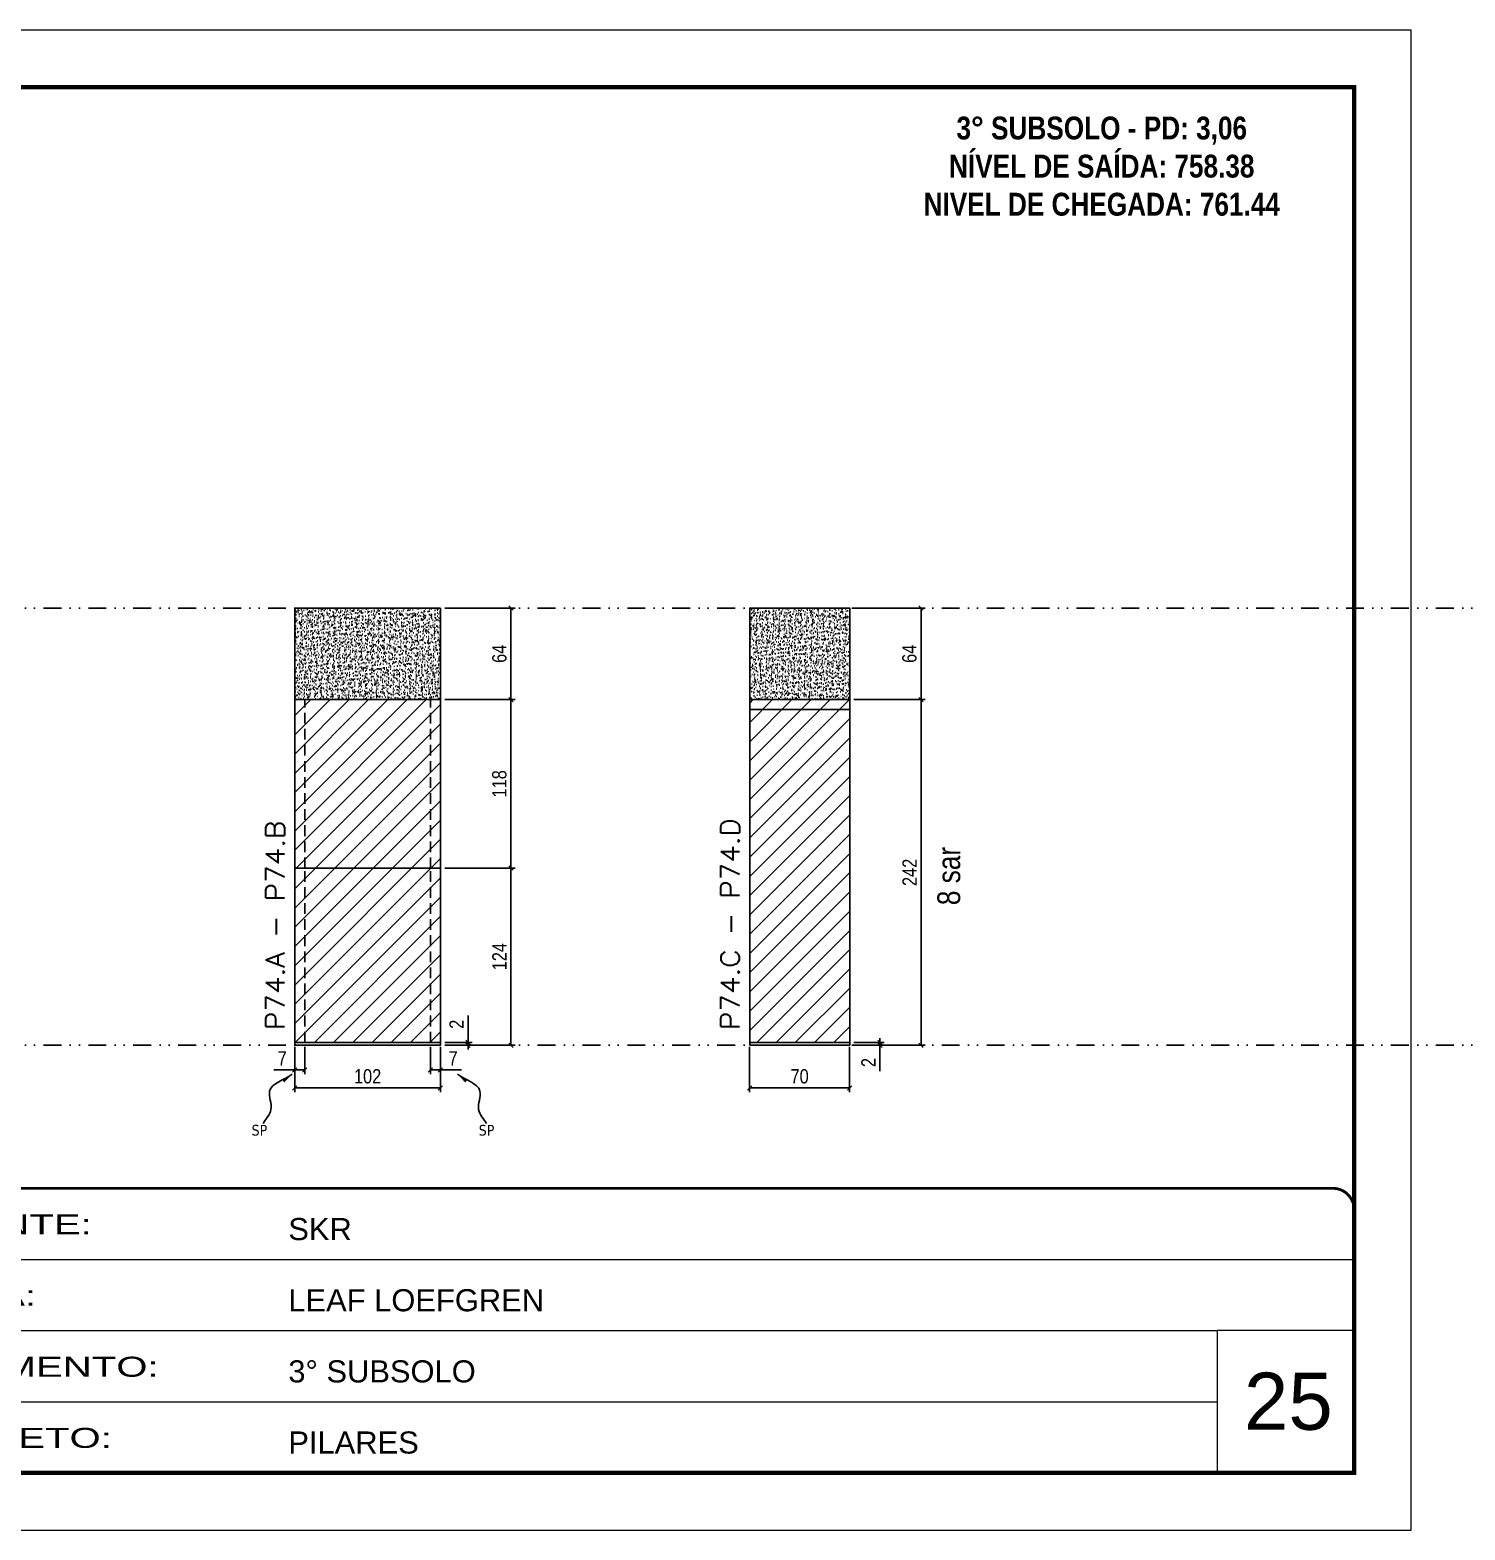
# Model space of a CAD drawing. Header units: millimetres. Extents: x 13777 to 27878, y -21631 to 6985.
# Drawn here: x 14931 to 15936, y -957 to 93 of the extents above; entities that cross this region are included whole.
import ezdxf

# ---------------------------------------------------------------- set-up
doc = ezdxf.new("R2010")
doc.units = ezdxf.units.MM
for name, pattern in [('CONTINUO', [0]), ('DASHED', [0.75, 0.5, -0.25]), ('DIVIDE2', [0.625, 0.25, -0.125, 0, -0.125, 0, -0.125]), ('HIDDEN', [0.375, 0.25, -0.125])]:
    doc.linetypes.add(name, pattern=pattern)
for name, color, linetype, lineweight in [('CARIMBO', 255, 'Continuous', 9), ('Folhas', 255, 'Continuous', 9), ('Hachura', 251, 'Continuous', 9), ('SARRAFO DE PRESSAO', 251, 'DASHED', 9), ('Texto Seção', 7, 'Continuous', 15)]:
    doc.layers.add(name, color=color, linetype=linetype, lineweight=lineweight)
for name, color, linetype in [('COTA', 241, 'Continuous'), ('NOMENCLATURA', 7, 'Continuous'), ('Nível', 160, 'Continuous'), ('Painéis', 200, 'Continuous'), ('SARR_2.2x7', 40, 'Continuous'), ('Sarrafo de Pressão', 42, 'HIDDEN'), ('texto', 7, 'Continuous')]:
    doc.layers.add(name, color=color, linetype=linetype)
doc.styles.add('ARIAL', font='arial.ttf')
doc.styles.add('ARIAL_NARROW', font='ARIALN.TTF', dxfattribs={"height": 0.2})
doc.styles.add('COTA TECNICA', font='techl___.ttf', dxfattribs={"height": 10})
doc.styles.add('COTA TECNICA-50', font='techl___.ttf', dxfattribs={"height": 10})
doc.styles.add('REGUA-120', font='ROMANS.shx', dxfattribs={"height": 15})
doc.styles.add('ROMANC', font='techb___.ttf', dxfattribs={"height": 2.5})
doc.styles.get("Standard").update_dxf_attribs({"font": 'arial.ttf'})
doc.styles.add('Tecnologia', font='')
doc.styles.get('Tecnologia').set_extended_font_data('Forgotten Futurist')
doc.dimstyles.new('COTA PAINEL-50', dxfattribs={"dimtxt": 10, "dimasz": 3, "dimexe": 3, "dimexo": 3, "dimgap": 3, "dimtad": 1, "dimdec": 1, "dimzin": 12, "dimdsep": 46, "dimtxsty": 'COTA TECNICA-50', "dimblk1": 'OBLIQUE', "dimblk2": 'OBLIQUE', "dimsah": 1, "dimcen": 0.9, "dimclrd": 4, "dimclre": 4, "dimclrt": 240, "dimadec": 1, "dimazin": 3, "dimtfac": 1, "dimtdec": 1, "dimtmove": 0, "dimatfit": 3, "dimfxl": 1, "dimtolj": 1, "dimtzin": 12, "dimarcsym": 0})
doc.dimstyles.new('PAINEL', dxfattribs={"dimtxt": 10, "dimasz": 3, "dimexe": 3, "dimexo": 3, "dimgap": 3, "dimtad": 1, "dimdec": 1, "dimzin": 12, "dimdsep": 46, "dimtxsty": 'COTA TECNICA', "dimblk1": 'OBLIQUE', "dimblk2": 'OBLIQUE', "dimsah": 1, "dimcen": 0.9, "dimclrd": 4, "dimclre": 4, "dimclrt": 240, "dimadec": 1, "dimazin": 3, "dimtfac": 1, "dimtdec": 1, "dimtmove": 0, "dimatfit": 3, "dimfxl": 1, "dimtolj": 1, "dimtzin": 12, "dimarcsym": 0})
doc.dimstyles.get("Standard").update_dxf_attribs({"dimtxt": 0.18, "dimasz": 0.18, "dimexe": 0.18, "dimexo": 0.0625, "dimgap": 0.09, "dimtad": 0, "dimtih": 1, "dimtoh": 1, "dimdec": 4, "dimzin": 0, "dimdsep": 46, "dimtxsty": 'Standard', "dimcen": 0.09, "dimadec": 0, "dimazin": 0, "dimtfac": 1, "dimtdec": 4, "dimtofl": 0, "dimtmove": 0, "dimatfit": 3, "dimfxl": 1, "dimtolj": 1, "dimtzin": 0, "dimarcsym": 0})

# ---------------------------------------------------------------- blocks, each defined once
blk = doc.blocks.new('9999999999')
at = {"color": 30, "linetype": 'CONTINUO'}
for p, q in [((98564.6, 34230.2), (98564.6, 34429.4)), ((98564.6, 34379.6), (99584, 34379.6)), ((98564.6, 34329.8), (99488, 34329.8)), ((99584, 34329.8), (99488, 34329.8)), ((99488, 34329.8), (99488, 34230.2)), ((98564.6, 34280), (99488, 34280))]:
    blk.add_line(p, q, dxfattribs=at)
at = {"color": 30, "linetype": 'CONTINUO', "const_width": 2}
blk.add_lwpolyline([(99584, 34230.2), (99584, 34414.4, 0.414214), (99569, 34429.4), (98229, 34429.4, 0.414214), (98214, 34414.4), (98214, 34245.2, 0.414214), (98229, 34230.2), (99584, 34230.2)], format="xyb", dxfattribs=at)
at = {"layer": 'Folhas'}
blk.add_lwpolyline([(98139, 34190.2), (99624, 34190.2), (99624, 35240.2), (98139, 35240.2)], close=True, dxfattribs=at)
at = {"layer": 'Folhas', "color": 30, "const_width": 3}
blk.add_lwpolyline([(98214, 34230.2), (99584, 34230.2), (99584, 35200.2), (98214, 35200.2)], close=True, dxfattribs=at)
at = {"color": 7, "linetype": 'Continuous', "ltscale": 5, "style": 'ARIAL'}
for s, height, p in [('SKR', 15.48, (98837.7, 34393.1)), ('LEAF LOEFGREN', 15.483, (98837.7, 34343.3)), ('3° SUBSOLO', 15.48, (98837.7, 34293.5)), ('NOVA SISTEMAS CONSTRUTIVOS', 11.059, (98263.2, 34267.2)), ('PILARES', 15.48, (98837.7, 34243.7))]:
    blk.add_text(s, height=height, dxfattribs=at).set_placement(p)
at = {"layer": 'Folhas', "color": 7, "style": 'Tecnologia', "width": 1.5}
for s, p in [('CLIENTE:', (98573.7, 34397.2)), ('OBRA:', (98573.7, 34347.3)), ('PAVIMENTO:', (98573.7, 34297.5)), ('PROJETO:', (98573.7, 34247.7))]:
    blk.add_text(s, height=14, dxfattribs=at).set_placement(p)
blk = doc.blocks.new('_Oblique')
at = {"color": 0, "linetype": 'ByBlock', "lineweight": -2}
blk.add_line((-0.5, -0.5), (0.5, 0.5), dxfattribs=at)
blk = doc.blocks.new('*D1602')
at = {"layer": 'COTA', "color": 4, "lineweight": -2, "transparency": 16777216}
for p, q in [((15116.7, -618.4), (15116.7, -650.3)), ((15218.7, -618.4), (15218.7, -650.3)), ((15218.7, -647.3), (15116.7, -647.3))]:
    blk.add_line(p, q, dxfattribs=at)
at = {"layer": 'Defpoints', "color": 0, "transparency": 16777216}
for p in [(15116.7, -615.4), (15218.7, -615.4), (15116.7, -647.3)]:
    blk.add_point(p, dxfattribs=at)
at = {"layer": 'COTA', "color": 4, "lineweight": -2, "transparency": 16777216, "xscale": 3, "yscale": 3, "zscale": 3, "rotation": 180}
blk.add_blockref('_Oblique', (15116.7, -647.3), dxfattribs=at)
at = {"layer": 'COTA', "color": 4, "lineweight": -2, "transparency": 16777216, "xscale": 3, "yscale": 3, "zscale": 3}
blk.add_blockref('_Oblique', (15218.7, -647.3), dxfattribs=at)
at = {"layer": 'COTA', "color": 240, "transparency": 16777216, "insert": (15167.7, -639.2), "char_height": 10, "attachment_point": 5, "style": 'COTA TECNICA'}
blk.add_mtext('\\A1;102', dxfattribs=at)
blk = doc.blocks.new('*D1603')
at = {"layer": 'COTA', "color": 4, "lineweight": -2, "transparency": 16777216}
for p, q in [((15211.7, -618.4), (15211.7, -637.7)), ((15218.7, -620.4), (15218.7, -637.7)), ((15211.7, -634.7), (15218.7, -634.7)), ((15218.7, -634.7), (15233.5, -634.7))]:
    blk.add_line(p, q, dxfattribs=at)
at = {"layer": 'Defpoints', "color": 0, "transparency": 16777216}
for p in [(15211.7, -615.4), (15218.7, -617.4), (15218.7, -634.7)]:
    blk.add_point(p, dxfattribs=at)
at = {"layer": 'COTA', "color": 4, "lineweight": -2, "transparency": 16777216, "xscale": 3, "yscale": 3, "zscale": 3, "rotation": 180}
blk.add_blockref('_Oblique', (15211.7, -634.7), dxfattribs=at)
at = {"layer": 'COTA', "color": 4, "lineweight": -2, "transparency": 16777216, "xscale": 3, "yscale": 3, "zscale": 3}
blk.add_blockref('_Oblique', (15218.7, -634.7), dxfattribs=at)
at = {"layer": 'COTA', "color": 240, "transparency": 16777216, "insert": (15227.6, -626.6), "char_height": 10, "attachment_point": 5, "style": 'COTA TECNICA-50'}
blk.add_mtext('\\A1;7', dxfattribs=at)
blk = doc.blocks.new('*D1604')
at = {"layer": 'COTA', "color": 4, "lineweight": -2, "transparency": 16777216}
for p, q in [((15123.7, -618.4), (15123.7, -637.7)), ((15116.7, -620.4), (15116.7, -637.7)), ((15116.7, -634.7), (15102, -634.7)), ((15123.7, -634.7), (15116.7, -634.7))]:
    blk.add_line(p, q, dxfattribs=at)
at = {"layer": 'Defpoints', "color": 0, "transparency": 16777216}
for p in [(15116.7, -617.4), (15123.7, -615.4), (15116.7, -634.7)]:
    blk.add_point(p, dxfattribs=at)
at = {"layer": 'COTA', "color": 4, "lineweight": -2, "transparency": 16777216, "xscale": 3, "yscale": 3, "zscale": 3, "rotation": 180}
blk.add_blockref('_Oblique', (15116.7, -634.7), dxfattribs=at)
at = {"layer": 'COTA', "color": 4, "lineweight": -2, "transparency": 16777216, "xscale": 3, "yscale": 3, "zscale": 3}
blk.add_blockref('_Oblique', (15123.7, -634.7), dxfattribs=at)
at = {"layer": 'COTA', "color": 240, "transparency": 16777216, "insert": (15107.9, -626.6), "char_height": 10, "attachment_point": 5, "style": 'COTA TECNICA-50'}
blk.add_mtext('\\A1;7', dxfattribs=at)
blk = doc.blocks.new('*D1605')
at = {"layer": 'COTA', "color": 4, "lineweight": -2, "transparency": 16777216}
for p, q in [((15238, -615.4), (15238, -596.6)), ((15221.7, -615.4), (15241, -615.4)), ((15221.7, -617.4), (15241, -617.4)), ((15238, -617.4), (15238, -615.4)), ((15238, -617.4), (15238, -620.4))]:
    blk.add_line(p, q, dxfattribs=at)
at = {"layer": 'Defpoints', "color": 0, "transparency": 16777216}
for p in [(15218.7, -615.4), (15218.7, -617.4), (15238, -617.4)]:
    blk.add_point(p, dxfattribs=at)
at = {"layer": 'COTA', "color": 4, "lineweight": -2, "transparency": 16777216, "xscale": 3, "yscale": 3, "zscale": 3}
for p, rotation in [((15238, -615.4), 270), ((15238, -617.4), 90)]:
    blk.add_blockref('_Oblique', p, dxfattribs=dict(at, rotation=rotation))
at = {"layer": 'COTA', "color": 240, "transparency": 16777216, "insert": (15230, -602.7), "char_height": 10, "attachment_point": 5, "rotation": 90, "style": 'COTA TECNICA-50'}
blk.add_mtext('\\A1;2', dxfattribs=at)
blk = doc.blocks.new('*D1610')
at = {"layer": 'COTA', "color": 4, "lineweight": -2, "transparency": 16777216}
for p, q in [((15221.7, -311.4), (15271.1, -311.4)), ((15268.1, -375.4), (15268.1, -311.4)), ((15221.7, -375.4), (15271.1, -375.4))]:
    blk.add_line(p, q, dxfattribs=at)
at = {"layer": 'Defpoints', "color": 0, "transparency": 16777216}
for p in [(15218.7, -311.4), (15268.1, -311.4), (15218.7, -375.4)]:
    blk.add_point(p, dxfattribs=at)
at = {"layer": 'COTA', "color": 4, "lineweight": -2, "transparency": 16777216, "xscale": 3, "yscale": 3, "zscale": 3}
for p, rotation in [((15268.1, -311.4), 90), ((15268.1, -375.4), 270)]:
    blk.add_blockref('_Oblique', p, dxfattribs=dict(at, rotation=rotation))
at = {"layer": 'COTA', "color": 240, "transparency": 16777216, "insert": (15260, -343.4), "char_height": 10, "attachment_point": 5, "rotation": 90, "style": 'COTA TECNICA-50'}
blk.add_mtext('\\A1;64', dxfattribs=at)
blk = doc.blocks.new('*D1606')
at = {"layer": 'COTA', "color": 4, "lineweight": -2, "transparency": 16777216}
for p, q in [((15221.7, -375.4), (15271.1, -375.4)), ((15268.1, -493.4), (15268.1, -375.4)), ((15221.7, -493.4), (15271.1, -493.4))]:
    blk.add_line(p, q, dxfattribs=at)
at = {"layer": 'Defpoints', "color": 0, "transparency": 16777216}
for p in [(15218.7, -375.4), (15268.1, -375.4), (15218.7, -493.4)]:
    blk.add_point(p, dxfattribs=at)
at = {"layer": 'COTA', "color": 4, "lineweight": -2, "transparency": 16777216, "xscale": 3, "yscale": 3, "zscale": 3}
for p, rotation in [((15268.1, -375.4), 90), ((15268.1, -493.4), 270)]:
    blk.add_blockref('_Oblique', p, dxfattribs=dict(at, rotation=rotation))
at = {"layer": 'COTA', "color": 240, "transparency": 16777216, "insert": (15260, -434.4), "char_height": 10, "attachment_point": 5, "rotation": 90, "style": 'COTA TECNICA-50'}
blk.add_mtext('\\A1;118', dxfattribs=at)
blk = doc.blocks.new('*D1611')
at = {"layer": 'COTA', "color": 4, "linetype": 'ByBlock', "lineweight": -2, "transparency": 16777216}
for p, q in [((15221.7, -493.4), (15271.1, -493.4)), ((15268.1, -617.4), (15268.1, -493.4)), ((15221.7, -617.4), (15271.1, -617.4))]:
    blk.add_line(p, q, dxfattribs=at)
at = {"layer": 'Defpoints', "color": 0, "linetype": 'ByBlock', "transparency": 16777216}
for p in [(15218.7, -493.4), (15268.1, -493.4), (15218.7, -617.4)]:
    blk.add_point(p, dxfattribs=at)
at = {"layer": 'COTA', "color": 4, "linetype": 'ByBlock', "lineweight": -2, "transparency": 16777216, "xscale": 3, "yscale": 3, "zscale": 3}
for p, rotation in [((15268.1, -493.4), 90), ((15268.1, -617.4), 270)]:
    blk.add_blockref('_Oblique', p, dxfattribs=dict(at, rotation=rotation))
at = {"layer": 'COTA', "color": 240, "linetype": 'ByBlock', "transparency": 16777216, "insert": (15260, -555.4), "char_height": 10, "attachment_point": 5, "rotation": 90, "style": 'COTA TECNICA'}
blk.add_mtext('\\A1;124', dxfattribs=at)
blk = doc.blocks.new('*D1612')
at = {"layer": 'COTA', "color": 4, "linetype": 'ByBlock', "lineweight": -2, "transparency": 16777216}
for p, q in [((15221.7, -493.4), (15271.1, -493.4)), ((15268.1, -617.4), (15268.1, -493.4)), ((15221.7, -617.4), (15271.1, -617.4))]:
    blk.add_line(p, q, dxfattribs=at)
at = {"layer": 'Defpoints', "color": 0, "linetype": 'ByBlock', "transparency": 16777216}
for p in [(15218.7, -493.4), (15268.1, -493.4), (15218.7, -617.4)]:
    blk.add_point(p, dxfattribs=at)
at = {"layer": 'COTA', "color": 4, "linetype": 'ByBlock', "lineweight": -2, "transparency": 16777216, "xscale": 3, "yscale": 3, "zscale": 3}
for p, rotation in [((15268.1, -493.4), 90), ((15268.1, -617.4), 270)]:
    blk.add_blockref('_Oblique', p, dxfattribs=dict(at, rotation=rotation))
at = {"layer": 'COTA', "color": 240, "linetype": 'ByBlock', "transparency": 16777216, "insert": (15260, -555.4), "char_height": 10, "attachment_point": 5, "rotation": 90, "style": 'COTA TECNICA'}
blk.add_mtext('\\A1;124', dxfattribs=at)
blk = doc.blocks.new('*D1607')
at = {"layer": 'COTA', "color": 4, "lineweight": -2, "transparency": 16777216}
for p, q in [((15435.2, -618.4), (15435.2, -650.3)), ((15505.2, -618.4), (15505.2, -650.3)), ((15435.2, -647.3), (15505.2, -647.3))]:
    blk.add_line(p, q, dxfattribs=at)
at = {"layer": 'Defpoints', "color": 0, "transparency": 16777216}
for p in [(15435.2, -615.4), (15505.2, -615.4), (15505.2, -647.3)]:
    blk.add_point(p, dxfattribs=at)
at = {"layer": 'COTA', "color": 4, "lineweight": -2, "transparency": 16777216, "xscale": 3, "yscale": 3, "zscale": 3, "rotation": 180}
blk.add_blockref('_Oblique', (15435.2, -647.3), dxfattribs=at)
at = {"layer": 'COTA', "color": 4, "lineweight": -2, "transparency": 16777216, "xscale": 3, "yscale": 3, "zscale": 3}
blk.add_blockref('_Oblique', (15505.2, -647.3), dxfattribs=at)
at = {"layer": 'COTA', "color": 240, "transparency": 16777216, "insert": (15470.2, -639.2), "char_height": 10, "attachment_point": 5, "style": 'COTA TECNICA'}
blk.add_mtext('\\A1;70', dxfattribs=at)
blk = doc.blocks.new('*D1590')
at = {"layer": 'COTA', "color": 4, "lineweight": -2, "transparency": 16777216}
for p, q in [((15508.2, -615.4), (15529.4, -615.4)), ((15508.2, -617.4), (15529.4, -617.4)), ((15526.4, -615.4), (15526.4, -612.4)), ((15526.4, -615.4), (15526.4, -617.4)), ((15526.4, -617.4), (15526.4, -635.6))]:
    blk.add_line(p, q, dxfattribs=at)
at = {"layer": 'Defpoints', "color": 0, "transparency": 16777216}
for p in [(15505.2, -615.4), (15505.2, -617.4), (15526.4, -615.4)]:
    blk.add_point(p, dxfattribs=at)
at = {"layer": 'COTA', "color": 4, "lineweight": -2, "transparency": 16777216, "xscale": 3, "yscale": 3, "zscale": 3}
for p, rotation in [((15526.4, -615.4), 270), ((15526.4, -617.4), 90)]:
    blk.add_blockref('_Oblique', p, dxfattribs=dict(at, rotation=rotation))
at = {"layer": 'COTA', "color": 240, "transparency": 16777216, "insert": (15518.4, -629.5), "char_height": 10, "attachment_point": 5, "rotation": 90, "style": 'COTA TECNICA-50'}
blk.add_mtext('\\A1;2', dxfattribs=at)
blk = doc.blocks.new('*D1608')
at = {"layer": 'COTA', "color": 4, "linetype": 'ByBlock', "lineweight": -2, "transparency": 16777216}
for p, q in [((15508.2, -311.4), (15558.2, -311.4)), ((15555.2, -311.4), (15555.2, -375.4)), ((15508.2, -375.4), (15558.2, -375.4))]:
    blk.add_line(p, q, dxfattribs=at)
at = {"layer": 'Defpoints', "color": 0, "linetype": 'ByBlock', "transparency": 16777216}
for p in [(15505.2, -311.4), (15505.2, -375.4), (15555.2, -375.4)]:
    blk.add_point(p, dxfattribs=at)
at = {"layer": 'COTA', "color": 4, "linetype": 'ByBlock', "lineweight": -2, "transparency": 16777216, "xscale": 3, "yscale": 3, "zscale": 3}
for p, rotation in [((15555.2, -311.4), 90), ((15555.2, -375.4), 270)]:
    blk.add_blockref('_Oblique', p, dxfattribs=dict(at, rotation=rotation))
at = {"layer": 'COTA', "color": 240, "linetype": 'ByBlock', "transparency": 16777216, "insert": (15547.1, -343.4), "char_height": 10, "attachment_point": 5, "rotation": 90, "style": 'COTA TECNICA'}
blk.add_mtext('\\A1;64', dxfattribs=at)
blk = doc.blocks.new('*D1591')
at = {"layer": 'COTA', "color": 4, "lineweight": -2, "transparency": 16777216}
for p, q in [((15508.2, -375.4), (15558.2, -375.4)), ((15555.2, -617.4), (15555.2, -375.4)), ((15508.2, -617.4), (15558.2, -617.4))]:
    blk.add_line(p, q, dxfattribs=at)
at = {"layer": 'Defpoints', "color": 0, "transparency": 16777216}
for p in [(15505.2, -375.4), (15555.2, -375.4), (15505.2, -617.4)]:
    blk.add_point(p, dxfattribs=at)
at = {"layer": 'COTA', "color": 4, "lineweight": -2, "transparency": 16777216, "xscale": 3, "yscale": 3, "zscale": 3}
for p, rotation in [((15555.2, -375.4), 90), ((15555.2, -617.4), 270)]:
    blk.add_blockref('_Oblique', p, dxfattribs=dict(at, rotation=rotation))
at = {"layer": 'COTA', "color": 240, "transparency": 16777216, "insert": (15547.2, -496.4), "char_height": 10, "attachment_point": 5, "rotation": 90, "style": 'COTA TECNICA-50'}
blk.add_mtext('\\A1;242', dxfattribs=at)

msp = doc.modelspace()

# ---------------------------------------------------------------- hatches: boundary and pattern name
at = {"layer": 'COTA', "linetype": 'ByBlock'}
h = msp.add_hatch(dxfattribs=at)
h.set_pattern_fill('AR-CONC', color=256, scale=0.03)
h.set_pattern_definition([(50, (9674.6477, -11314.883), (5.46554, -0.4781726), [0.5715, -6.2865]), (355, (9674.648, -11314.883), (-1.0573026, 5.7317054), [0.4572, -5.0292175]), (100.451445, (9675.103, -11314.9227), (4.4082374, 5.2535326), [0.4857003, -5.3427073]), (46.1842, (9674.648, -11313.359), (8.1323712, -1.26127), [0.85725, -9.42975]), (96.63556, (9675.3254, -11313.464), (7.122124, 7.4227837), [0.7285507, -8.014068]), (351.18415, (9674.648, -11313.359), (7.122124, 7.422784), [0.685799, -7.543792]), (21, (9675.4097, -11313.74), (4.5484317, -3.067956), [0.5715, -6.2865]), (326, (9675.41, -11313.74), (1.8540609, 5.525639), [0.4572, -5.0292]), (71.451445, (9675.789, -11313.9955), (6.4024926, 2.457683), [0.4857003, -5.3426981]), (37.5, (9674.6477, -11314.8828), (0.0926581, 2.53665117), [0, -4.96824, 0, -5.1054, 0, -5.04825]), (7.5, (9674.6477, -11314.8828), (2.0045899, 3.00541724), [0, -2.91084, 0, -4.85394, 0, -1.92405]), (327.5, (9672.9485, -11314.8828), (4.06771786, -0.17186232), [0, -1.905, 0, -5.9436, 0, -7.8867]), (317.5, (9672.1865, -11314.883), (4.4438754, 0.7627947), [0, -2.4765, 0, -3.94716, 0, -5.6007])])
h.paths.add_polyline_path([(15218.73, -375.44), (15218.73, -311.44), (15116.73, -311.44), (15116.73, -375.44)])
at = {"layer": 'COTA'}
h = msp.add_hatch(dxfattribs=at)
h.set_pattern_fill('AR-CONC', color=256, scale=0.03)
h.set_pattern_definition([(50, (-3359.506, -4651.3004), (5.4655401, -0.4781726), [0.5715, -6.2865]), (355, (-3359.506, -4651.3004), (-1.0573026, 5.7317054), [0.4572, -5.0292175]), (100.451445, (-3359.0503, -4651.3403), (4.4082374, 5.2535326), [0.4857003, -5.3427073]), (46.1842, (-3359.506, -4649.7764), (8.1323712, -1.2612698), [0.85725, -9.42975]), (96.635558, (-3358.828, -4649.8815), (7.122124, 7.4227837), [0.7285507, -8.0140682]), (351.18415, (-3359.506, -4649.7764), (7.122124, 7.4227837), [0.685799, -7.543792]), (21, (-3358.744, -4650.1574), (4.5484317, -3.0679559), [0.5715, -6.2865]), (326, (-3358.744, -4650.1574), (1.8540609, 5.525639), [0.4572, -5.0292]), (71.451445, (-3358.365, -4650.413), (6.4024926, 2.457683), [0.4857003, -5.3426981]), (37.5, (-3359.5058, -4651.3004), (0.0926581, 2.53665117), [0, -4.96824, 0, -5.1054, 0, -5.04825]), (7.5, (-3359.5058, -4651.3004), (2.00458988, 3.00541724), [0, -2.91084, 0, -4.85394, 0, -1.92405]), (327.5, (-3361.205, -4651.3004), (4.06771786, -0.17186232), [0, -1.905, 0, -5.9436, 0, -7.8867]), (317.5, (-3361.967, -4651.3004), (4.44387544, 0.7627947), [0, -2.4765, 0, -3.94716, 0, -5.6007])])
h.paths.add_polyline_path([(15505.24, -311.44), (15435.24, -311.44), (15435.24, -375.44), (15505.24, -375.44)])
at = {"layer": 'Hachura', "linetype": 'ByBlock'}
h = msp.add_hatch(dxfattribs=at)
h.set_pattern_fill('ANSI31', color=256, scale=3)
h.set_pattern_definition([(45, (133.679, 0), (-6.735192, 6.735192), [])])
h.paths.add_polyline_path([(15116.73, -375.44), (15116.73, -493.44), (15218.73, -493.44), (15218.73, -375.44)])
h.paths.add_polyline_path([(15218.73, -493.44), (15116.73, -493.44), (15116.73, -615.44), (15218.73, -615.44)])
h.paths.add_polyline_path([(15435.24, -615.44), (15505.24, -615.44), (15505.24, -375.42), (15435.24, -375.42)])

# ---------------------------------------------------------------- linework, layer by layer
at = {"layer": 'COTA', "linetype": 'ByBlock'}
for p, q in [((15218.73, -311.44), (15116.73, -311.44)), ((15116.73, -375.44), (15116.73, -311.44)), ((15218.73, -375.44), (15218.73, -311.44))]:
    msp.add_line(p, q, dxfattribs=at)
msp.add_lwpolyline([(15435.24, -375.44), (15505.24, -375.44), (15505.24, -311.44), (15435.24, -311.44)], close=True, dxfattribs=at)
at = {"layer": 'Nível', "color": 4, "linetype": 'DIVIDE2', "ltscale": 50}
for p, q in [((13777.11, -311.44), (21531.15, -311.44)), ((13777.11, -617.44), (21531.15, -617.44))]:
    msp.add_line(p, q, dxfattribs=at)
at = {"layer": 'Painéis'}
for p, q in [((15116.73, -375.44), (15218.73, -375.44)), ((15116.73, -375.44), (15116.73, -615.44)), ((15218.73, -615.44), (15218.73, -375.44)), ((15435.24, -375.42), (15505.24, -375.42)), ((15435.24, -375.44), (15435.24, -615.44)), ((15505.24, -375.44), (15505.24, -615.44)), ((15116.73, -493.44), (15218.73, -493.44)), ((15435.24, -615.44), (15505.24, -615.44)), ((15435.24, -615.44), (15505.24, -615.44)), ((15435.24, -617.44), (15435.24, -615.44)), ((15505.24, -617.44), (15435.24, -617.44)), ((15505.24, -615.44), (15505.24, -617.44))]:
    msp.add_line(p, q, dxfattribs=at)
msp.add_lwpolyline([(15218.73, -615.44), (15116.73, -615.44), (15116.73, -617.44), (15218.73, -617.44)], close=True, dxfattribs=at)
at = {"layer": 'SARR_2.2x7'}
msp.add_line((15505.24, -382.42), (15435.24, -382.42), dxfattribs=at)
at = {"layer": 'Sarrafo de Pressão', "ltscale": 30}
for p, q in [((15123.73, -493.44), (15123.73, -375.44)), ((15211.73, -493.44), (15211.73, -375.44)), ((15123.73, -615.44), (15123.73, -493.44)), ((15211.73, -615.44), (15211.73, -493.44))]:
    msp.add_line(p, q, dxfattribs=at)

# ---------------------------------------------------------------- block references
at = {"layer": 'SARRAFO DE PRESSAO', "color": 6, "linetype": 'ByBlock'}
msp.add_blockref('9999999999', (-83725.51, -35146.93), dxfattribs=at)

# ---------------------------------------------------------------- texts
at = {"layer": 'CARIMBO', "style": 'ARIAL'}
msp.add_text('25', height=40, dxfattribs=at).set_placement((15781.33, -886.58))
at = {"layer": 'NOMENCLATURA', "style": 'ARIAL_NARROW'}
msp.add_text('8 sar', height=16, rotation=90, dxfattribs=at).set_placement((15582.62, -519.32))
at = {"layer": 'NOMENCLATURA', "color": 2, "insert": (15681.75, 59.34), "char_height": 16, "attachment_point": 2, "style": 'ROMANC'}
msp.add_mtext_dynamic_manual_height_columns('\\P3° SUBSOLO - PD: 3,06\\PNÍVEL DE SAÍDA: 758.38\\PNIVEL DE CHEGADA: 761.44', width=300.2766, gutter_width=1, heights=[0], dxfattribs=at)
at = {"layer": 'texto', "color": 0, "char_height": 7.5, "attachment_point": 5}
for insert in [(15091.95, -676.93), (15250.98, -676.93)]:
    msp.add_mtext('{\\fTahoma|b0|i0|c0|p34;\\C4;SP}', dxfattribs=dict(at, insert=insert))
at = {"layer": 'Texto Seção', "style": 'REGUA-120', "width": 1.1}
for s, p in [('P74.C - P74.D', (15427.99, -606.68)), ('P74.A - P74.B', (15109.48, -606.68))]:
    msp.add_text(s, height=13, rotation=90, dxfattribs=at).set_placement(p)

# ---------------------------------------------------------------- dimensions: what is measured, and where the dimension line sits
at = {"layer": 'COTA'}
for base, p1, p2, angle, picture, middle in [((15268.1, -311.44), (15218.73, -375.44), (15218.73, -311.44), 90, '*D1610', (15260, -343.44)), ((15268.1, -375.44), (15218.73, -493.44), (15218.73, -375.44), 90, '*D1606', (15260, -434.44)), ((15555.23, -375.42), (15505.24, -617.44), (15505.24, -375.42), 90, '*D1591', (15547.15, -496.43)), ((15116.73, -634.68), (15123.73, -615.44), (15116.73, -617.44), 180, '*D1604', (15107.86, -626.61))]:
    dim = msp.add_linear_dim(base=base, p1=p1, p2=p2, angle=angle, dimstyle='COTA PAINEL-50', dxfattribs=at)
    dim.commit()
    dim.dimension.update_dxf_attribs({"geometry": picture, "text_midpoint": middle})
at = {"layer": 'COTA', "linetype": 'ByBlock'}
dim = msp.add_linear_dim(base=(15555.23, -375.44), p1=(15505.24, -311.44), p2=(15505.24, -375.44), angle=90, dimstyle='PAINEL', dxfattribs=at)
dim.commit()
dim.dimension.update_dxf_attribs({"geometry": '*D1608', "text_midpoint": (15547.12, -343.44)})
for picture in ['*D1611', '*D1612']:
    dim = msp.add_aligned_dim(p1=(15218.73, -617.44), p2=(15218.73, -493.44), distance=-49.37, dimstyle='PAINEL', dxfattribs=at)
    dim.commit()
    dim.dimension.update_dxf_attribs({"geometry": picture, "text_midpoint": (15260.02, -555.44)})
at = {"layer": 'COTA'}
for base, p1, p2, picture, middle in [((15237.99, -617.44), (15218.73, -615.44), (15218.73, -617.44), '*D1605', (15237.99, -602.69)), ((15526.43, -615.44), (15505.24, -617.44), (15505.24, -615.44), '*D1590', (15526.43, -629.5))]:
    dim = msp.add_linear_dim(base=base, p1=p1, p2=p2, angle=90, dimstyle='COTA PAINEL-50', dxfattribs=at)
    dim.commit()
    dim.dimension.update_dxf_attribs({"geometry": picture, "text_midpoint": middle, "dimtype": 160})
dim = msp.add_linear_dim(base=(15116.73, -647.33), p1=(15218.73, -615.44), p2=(15116.73, -615.44), angle=180, dimstyle='PAINEL', override={"dimarcsym": 2}, dxfattribs=at)
dim.commit()
dim.dimension.update_dxf_attribs({"geometry": '*D1602', "text_midpoint": (15167.73, -639.23)})
dim = msp.add_linear_dim(base=(15218.73, -634.68), p1=(15211.73, -615.44), p2=(15218.73, -617.44), dimstyle='COTA PAINEL-50', dxfattribs=at)
dim.commit()
dim.dimension.update_dxf_attribs({"geometry": '*D1603', "text_midpoint": (15227.6, -626.61)})
dim = msp.add_linear_dim(base=(15505.24, -647.33), p1=(15435.24, -615.44), p2=(15505.24, -615.44), dimstyle='PAINEL', override={"dimarcsym": 2}, dxfattribs=at)
dim.commit()
dim.dimension.update_dxf_attribs({"geometry": '*D1607', "text_midpoint": (15470.24, -639.23)})

# ---------------------------------------------------------------- leaders
at = {"layer": 'COTA', "path_type": 1}
for points in [[(15114.9, -637.62), (15099.12, -649.46), (15100.04, -662.46), (15094.49, -672.24)], [(15230.56, -637.62), (15246.34, -649.46), (15245.42, -662.46), (15250.97, -672.24)]]:
    msp.add_leader(points, dimstyle='Standard', override={"dimasz": 8}, dxfattribs=at)

doc.saveas('drawing.dxf')
